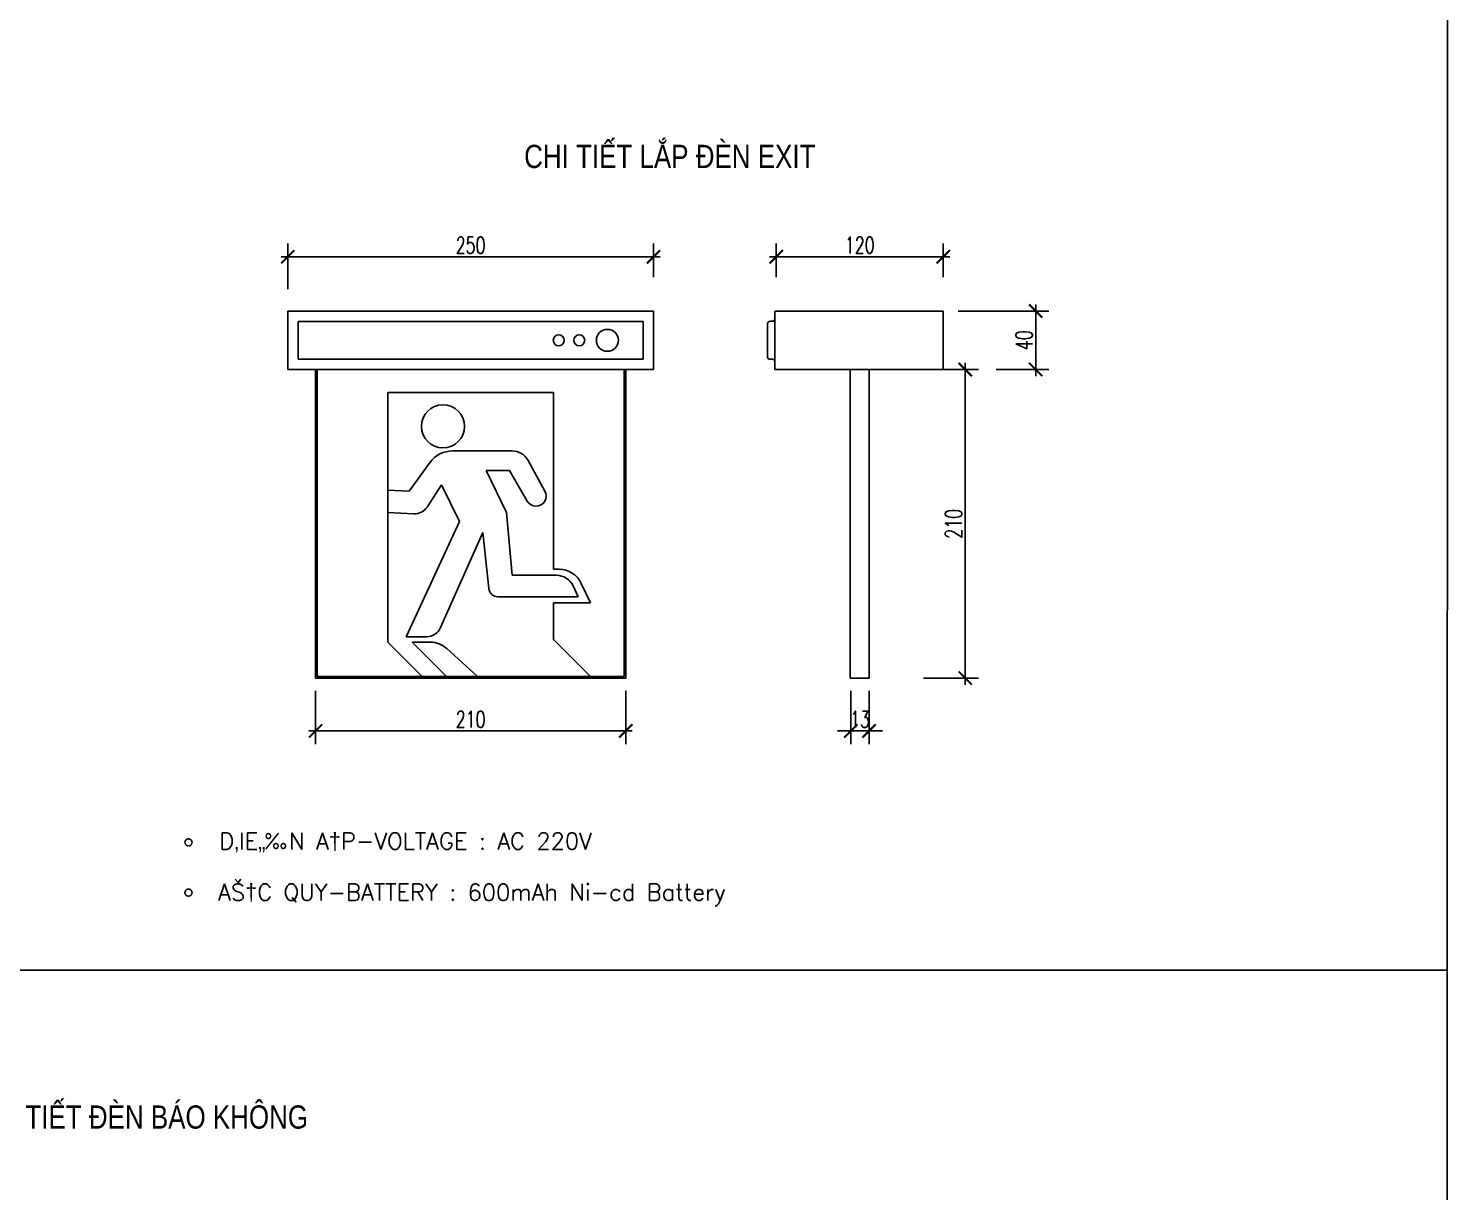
# Model space of a CAD drawing. Extents: x -5343388 to 7033982, y -486386 to 188356.
# Drawn here: x 414256 to 435646, y 20993 to 38529 of the extents above; entities that cross this region are included whole.
import ezdxf
from ezdxf.enums import TextEntityAlignment as Align

# ---------------------------------------------------------------- set-up
doc = ezdxf.new("R2010")
doc.units = 0
doc.header["$MEASUREMENT"] = 0
doc.linetypes.add('AWIRE', pattern=[7.2, 4.5, -0.9, 0.9, -0.9])
doc.linetypes.add('CENTER2', pattern=[1.125, 0.75, -0.125, 0.125, -0.125])
for name, color, linetype in [('2', 2, 'Continuous'), ('3', 3, 'CENTER2'), ('4', 1, 'Continuous'), ('JATAM', 3, 'Continuous')]:
    doc.layers.add(name, color=color, linetype=linetype)
doc.styles.add('RMS', font='romans.shx', dxfattribs={"width": 0.7, "bigfont": 'vns.shx'})
doc.styles.add('ROMANS1', font='ROMANS1.shx')
doc.styles.add('TEXT1', font='', dxfattribs={"width": 0.85, "height": 200})
doc.styles.get('TEXT1').set_extended_font_data('.VnArialH')
doc.dimstyles.new('1-10', dxfattribs={"dimtxt": 500, "dimasz": 200, "dimexe": 200, "dimexo": 0, "dimgap": 150, "dimtad": 1, "dimdec": 0, "dimzin": 12, "dimdsep": 46, "dimtxsty": 'RMS', "dimblk1": 'ARCHTICK', "dimblk2": 'ARCHTICK', "dimsah": 1, "dimcen": 0.09, "dimdle": 100, "dimclrd": 1, "dimclre": 1, "dimclrt": 7, "dimadec": 0, "dimazin": 0, "dimtfac": 1, "dimtdec": 0, "dimtix": 1, "dimtmove": 2, "dimatfit": 3, "dimldrblk": 'ARCHTICK', "dimfxl": 1, "dimtvp": 0.249377, "dimtolj": 1, "dimtzin": 12, "dimarcsym": 0})

# ---------------------------------------------------------------- blocks, each defined once
blk = doc.blocks.new('_ArchTick')
at = {"color": 0, "linetype": 'ByBlock', "const_width": 0.15}
blk.add_lwpolyline([(-0.5, -0.5), (0.5, 0.5)], dxfattribs=at)
blk = doc.blocks.new('*D132')
at = {"layer": '3', "color": 1, "linetype": 'ByBlock', "lineweight": -2, "transparency": 16777216}
for p, q in [((418584, 28540), (418584, 27738)), ((423258, 28540), (423258, 27738)), ((418484, 27938), (423358, 27938))]:
    blk.add_line(p, q, dxfattribs=at)
at = {"layer": 'DEFPOINTS', "color": 0, "linetype": 'ByBlock', "transparency": 16777216}
for p in [(418584, 28540), (423258, 28540), (423258, 27938)]:
    blk.add_point(p, dxfattribs=at)
at = {"layer": '3', "color": 1, "linetype": 'ByBlock', "lineweight": -2, "transparency": 16777216, "xscale": 200, "yscale": 200, "zscale": 200, "rotation": 180}
blk.add_blockref('_ArchTick', (418584, 27938), dxfattribs=at)
at = {"layer": '3', "color": 1, "linetype": 'ByBlock', "lineweight": -2, "transparency": 16777216, "xscale": 200, "yscale": 200, "zscale": 200}
blk.add_blockref('_ArchTick', (423258, 27938), dxfattribs=at)
at = {"layer": '3', "color": 7, "linetype": 'ByBlock', "transparency": 16777216, "insert": (420921, 28113), "char_height": 250, "attachment_point": 5, "style": 'RMS'}
blk.add_mtext('\\A1;210', dxfattribs=at)
blk = doc.blocks.new('*D133')
at = {"layer": '3', "color": 1, "linetype": 'ByBlock', "lineweight": -2, "transparency": 16777216}
for p, q in [((418065, 35085), (423777, 35085)), ((418165, 34595), (418165, 35285)), ((423677, 34776), (423677, 35285))]:
    blk.add_line(p, q, dxfattribs=at)
at = {"layer": 'DEFPOINTS', "color": 0, "linetype": 'ByBlock', "transparency": 16777216}
for p in [(423677, 35085), (423677, 34776), (418165, 34595)]:
    blk.add_point(p, dxfattribs=at)
at = {"layer": '3', "color": 1, "linetype": 'ByBlock', "lineweight": -2, "transparency": 16777216, "xscale": 200, "yscale": 200, "zscale": 200, "rotation": 180}
blk.add_blockref('_ArchTick', (418165, 35085), dxfattribs=at)
at = {"layer": '3', "color": 1, "linetype": 'ByBlock', "lineweight": -2, "transparency": 16777216, "xscale": 200, "yscale": 200, "zscale": 200}
blk.add_blockref('_ArchTick', (423677, 35085), dxfattribs=at)
at = {"layer": '3', "color": 7, "linetype": 'ByBlock', "transparency": 16777216, "insert": (420921, 35260), "char_height": 250, "attachment_point": 5, "style": 'RMS'}
blk.add_mtext('\\A1;250', dxfattribs=at)
blk = doc.blocks.new('*D134')
at = {"layer": '3', "color": 1, "linetype": 'ByBlock', "lineweight": -2, "transparency": 16777216}
for p, q in [((426651, 28540), (426651, 27738)), ((426926, 28540), (426926, 27738)), ((426651, 27938), (426451, 27938)), ((426651, 27938), (426926, 27938)), ((426926, 27938), (427126, 27938))]:
    blk.add_line(p, q, dxfattribs=at)
at = {"layer": 'DEFPOINTS', "color": 0, "linetype": 'ByBlock', "transparency": 16777216}
for p in [(426651, 28540), (426926, 28540), (426926, 27938)]:
    blk.add_point(p, dxfattribs=at)
at = {"layer": '3', "color": 1, "linetype": 'ByBlock', "lineweight": -2, "transparency": 16777216, "xscale": 200, "yscale": 200, "zscale": 200}
blk.add_blockref('_ArchTick', (426651, 27938), dxfattribs=at)
at = {"layer": '3', "color": 1, "linetype": 'ByBlock', "lineweight": -2, "transparency": 16777216, "xscale": 200, "yscale": 200, "zscale": 200, "rotation": 180}
blk.add_blockref('_ArchTick', (426926, 27938), dxfattribs=at)
at = {"layer": '3', "color": 7, "linetype": 'ByBlock', "transparency": 16777216, "insert": (426789, 28113), "char_height": 250, "attachment_point": 5, "style": 'RMS'}
blk.add_mtext('\\A1;13', dxfattribs=at)
blk = doc.blocks.new('*D135')
at = {"layer": '3', "color": 1, "linetype": 'ByBlock', "lineweight": -2, "transparency": 16777216}
for p, q in [((425426, 35086), (428144, 35086)), ((425526, 34777), (425526, 35286)), ((428044, 34777), (428044, 35286))]:
    blk.add_line(p, q, dxfattribs=at)
at = {"layer": 'DEFPOINTS', "color": 0, "linetype": 'ByBlock', "transparency": 16777216}
for p in [(428044, 35086), (425526, 34777), (428044, 34777)]:
    blk.add_point(p, dxfattribs=at)
at = {"layer": '3', "color": 1, "linetype": 'ByBlock', "lineweight": -2, "transparency": 16777216, "xscale": 200, "yscale": 200, "zscale": 200, "rotation": 180}
blk.add_blockref('_ArchTick', (425526, 35086), dxfattribs=at)
at = {"layer": '3', "color": 1, "linetype": 'ByBlock', "lineweight": -2, "transparency": 16777216, "xscale": 200, "yscale": 200, "zscale": 200}
blk.add_blockref('_ArchTick', (428044, 35086), dxfattribs=at)
at = {"layer": '3', "color": 7, "linetype": 'ByBlock', "transparency": 16777216, "insert": (426785, 35261), "char_height": 250, "attachment_point": 5, "style": 'RMS'}
blk.add_mtext('\\A1;120', dxfattribs=at)
blk = doc.blocks.new('*D136')
at = {"layer": '3', "color": 1, "linetype": 'ByBlock', "lineweight": -2, "transparency": 16777216}
for p, q in [((428841, 34268), (429637, 34268)), ((429437, 34368), (429437, 33286)), ((428841, 33386), (429637, 33386))]:
    blk.add_line(p, q, dxfattribs=at)
at = {"layer": 'DEFPOINTS', "color": 0, "linetype": 'ByBlock', "transparency": 16777216}
for p in [(428841, 34268), (428841, 33386), (429437, 33386)]:
    blk.add_point(p, dxfattribs=at)
at = {"layer": '3', "color": 1, "linetype": 'ByBlock', "lineweight": -2, "transparency": 16777216, "xscale": 200, "yscale": 200, "zscale": 200}
for p, rotation in [((429437, 34268), 90), ((429437, 33386), 270)]:
    blk.add_blockref('_ArchTick', p, dxfattribs=dict(at, rotation=rotation))
at = {"layer": '3', "color": 7, "linetype": 'ByBlock', "transparency": 16777216, "insert": (429262, 33827), "char_height": 250, "attachment_point": 5, "rotation": 90, "style": 'RMS'}
blk.add_mtext('\\A1;40', dxfattribs=at)
blk = doc.blocks.new('*D137')
at = {"layer": '3', "color": 1, "linetype": 'ByBlock', "lineweight": -2, "transparency": 16777216}
for p, q in [((427778, 33386), (428575, 33386)), ((428375, 33486), (428375, 28634)), ((427745, 28734), (428575, 28734))]:
    blk.add_line(p, q, dxfattribs=at)
at = {"layer": 'DEFPOINTS', "color": 0, "linetype": 'ByBlock', "transparency": 16777216}
for p in [(427778, 33386), (427745, 28734), (428375, 28734)]:
    blk.add_point(p, dxfattribs=at)
at = {"layer": '3', "color": 1, "linetype": 'ByBlock', "lineweight": -2, "transparency": 16777216, "xscale": 200, "yscale": 200, "zscale": 200}
for p, rotation in [((428375, 33386), 90), ((428375, 28734), 270)]:
    blk.add_blockref('_ArchTick', p, dxfattribs=dict(at, rotation=rotation))
at = {"layer": '3', "color": 7, "linetype": 'ByBlock', "transparency": 16777216, "insert": (428200, 31060), "char_height": 250, "attachment_point": 5, "rotation": 90, "style": 'RMS'}
blk.add_mtext('\\A1;210', dxfattribs=at)

msp = doc.modelspace()

# ---------------------------------------------------------------- linework, layer by layer
at = {"color": 2}
for p, q in [((418165.49404, 34266.76712, 486.42054), (423676.95725, 34266.76712, 486.42054)), ((418165.49404, 34266.76712, 486.42054), (418165.49404, 33385.90596, 486.42054)), ((418260.29121, 34266.76712, 486.42054), (422453.41242, 34266.76712, 486.42054)), ((422453.41242, 34266.76712, 486.42054), (423582.16009, 34266.76712, 486.42054)), ((423676.95725, 34266.76712, 486.42054), (423676.95725, 33385.90596, 486.42054)), ((425504.38213, 34267.74007, 486.42054), (425614.61139, 34267.74007, 486.42054)), ((425504.38213, 34267.74007, 486.42054), (425614.61139, 34267.74007, 486.42054)), ((425504.38213, 34267.74007, 486.42054), (425504.38213, 33385.90596, 486.42054)), ((425504.38213, 34267.74007, 486.42054), (425504.38213, 33385.90596, 486.42054)), ((425526.42798, 34267.74007, 486.42054), (428044.06437, 34267.74007, 486.42054)), ((425614.61139, 34267.74007, 486.42054), (428022.01852, 34267.74007, 486.42054)), ((428044.06437, 34267.74007, 486.42054), (425879.16162, 34267.74007, 486.42054)), ((427488.50888, 34267.74007, 486.42054), (425879.16162, 34267.74007, 486.42054)), ((428044.06437, 33385.90596, 486.42054), (428044.06437, 34267.74007, 486.42054)), ((418319.81501, 34112.44615, 486.42054), (423522.63628, 34112.44615, 486.42054)), ((418319.81501, 34112.44615, 486.42054), (418319.81501, 33540.22693, 486.42054)), ((423522.63628, 33540.22693, 486.42054), (423522.63628, 34112.44615, 486.42054)), ((425394.15286, 34069.3274, 486.42054), (425394.15286, 33584.31864, 486.42054)), ((425438.24457, 34113.4191, 486.42054), (425471.31335, 34113.4191, 486.42054)), ((418165.49404, 33385.90596, 486.42054), (423676.95725, 33385.90596, 486.42054)), ((418242.65452, 33385.90596, 486.42054), (423599.79677, 33385.90596, 486.42054)), ((418260.29121, 33385.90596, 486.42054), (422453.41242, 33385.90596, 486.42054)), ((418260.29121, 33385.90596, 486.42054), (422453.41242, 33385.90596, 486.42054)), ((418319.81501, 33540.22693, 486.42054), (423522.63628, 33540.22693, 486.42054)), ((418584.36524, 33385.90596, 486.42054), (418584.36524, 28734.23101, 486.42054)), ((418606.4111, 33385.90596, 486.42054), (418606.4111, 28756.27686, 486.42054)), ((423236.0402, 33385.90596, 486.42054), (423236.0402, 28756.27686, 486.42054)), ((423258.08605, 33385.90596, 486.42054), (423258.08605, 28734.23101, 486.42054)), ((425438.24457, 33540.22693, 486.42054), (425471.31335, 33540.22693, 486.42054)), ((425504.38213, 33385.90596, 486.42054), (426617.69769, 33385.90596, 486.42054)), ((425515.40505, 33385.90596, 486.42054), (426634.23208, 33385.90596, 486.42054)), ((425515.40505, 33385.90596, 486.42054), (426595.65184, 33385.90596, 486.42054)), ((426639.74355, 33385.90596, 486.42054), (426634.23208, 33385.90596, 486.42054)), ((426639.74355, 28734.23101, 486.42054), (426639.74355, 33385.90596, 486.42054)), ((426639.74355, 33385.90596, 486.42054), (426926.33963, 33385.90596, 486.42054)), ((426926.33963, 28734.23101, 486.42054), (426926.33963, 33385.90596, 486.42054)), ((426931.8511, 33385.90596, 486.42054), (426926.33963, 33385.90596, 486.42054)), ((426931.8511, 33385.90596, 486.42054), (427702.35366, 33385.90596, 486.42054)), ((426959.40841, 33385.90596, 486.42054), (428044.06437, 33385.90596, 486.42054)), ((419671.22579, 33038.68378, 486.42054), (419671.22579, 31569.82813, 486.42054)), ((419671.22579, 33038.68378, 486.42054), (422171.2255, 33038.68378, 486.42054)), ((422171.2255, 33038.68378, 486.42054), (422171.2255, 30376.64705, 486.42054)), ((420648.03951, 32159.05425, 486.42054), (421544.24856, 32159.05425, 486.42054)), ((419995.29983, 31552.84412, 486.42054), (420310.94913, 31987.29812, 486.42054)), ((421787.47881, 32015.43881, 486.42054), (422041.80539, 31554.35614, 486.42054)), ((421152.7071, 31865.84441, 486.42054), (421505.73763, 31865.84441, 486.42054)), ((421152.7071, 31865.84441, 486.42054), (421463.60529, 31228.40866, 486.42054)), ((421505.73763, 31865.84441, 486.42054), (421773.02939, 31402.8815, 486.42054)), ((419671.22579, 31569.82813, 486.42054), (419671.22579, 29277.11013, 486.42054)), ((419995.29983, 31552.84412, 486.42054), (419671.22579, 31569.82813, 486.42054)), ((420482.64545, 31649.79505, 486.42054), (420263.58073, 31312.46496, 486.42054)), ((420482.64545, 31649.79505, 486.42054), (420753.60797, 31094.23956, 486.42054)), ((420067.15074, 31212.37888, 486.42054), (419671.22579, 31233.12843, 486.42054)), ((420753.60797, 31094.23956, 486.42054), (419947.57281, 29358.12864, 486.42054)), ((421546.22558, 30284.05446, 486.42054), (421463.60529, 31228.40866, 486.42054)), ((420468.79222, 29495.45811, 486.42054), (421106.41081, 30927.57291, 486.42054)), ((421195.03696, 30084.35146, 486.42054), (421106.41081, 30927.57291, 486.42054)), ((422171.2255, 30376.64705, 486.42054), (422253.35761, 30376.64705, 486.42054)), ((422213.51369, 30284.05446, 486.42054), (421546.22558, 30284.05446, 486.42054)), ((422589.02712, 30162.80198, 486.42054), (422726.781, 29867.38784, 486.42054)), ((421333.16498, 29959.98043, 486.42054), (422541.59583, 29959.98043, 486.42054)), ((422465.26582, 30123.67067, 486.42054), (422541.59583, 29959.98043, 486.42054)), ((422171.2255, 29867.38784, 486.42054), (422171.2255, 29314.79546, 486.42054)), ((422171.2255, 29867.38784, 486.42054), (422726.781, 29867.38784, 486.42054)), ((419947.57281, 29358.12864, 486.42054), (420257.32339, 29358.12864, 486.42054)), ((422726.781, 28756.27686, 486.42054), (422171.2255, 29314.79546, 486.42054)), ((420189.29588, 28756.27686, 486.42054), (419671.22579, 29277.11013, 486.42054)), ((420041.59612, 29277.11013, 486.42054), (420310.69892, 29277.11013, 486.42054)), ((420559.66621, 28756.27686, 486.42054), (420041.59612, 29277.11013, 486.42054)), ((421022.62912, 28756.27686, 486.42054), (420561.06137, 29179.67354, 486.42054)), ((418584.36524, 28734.23101, 486.42054), (423258.08605, 28734.23101, 486.42054)), ((418606.4111, 28756.27686, 486.42054), (423236.0402, 28756.27686, 486.42054)), ((420559.66621, 28756.27686, 486.42054), (421022.62912, 28756.27686, 486.42054)), ((426926.33963, 28734.23101, 486.42054), (426639.74355, 28734.23101, 486.42054)), ((426650.76647, 28734.23101, 486.42054), (426915.31671, 28734.23101, 486.42054))]:
    msp.add_line(p, q, dxfattribs=at)
at = {"color": 1}
msp.add_line((428269.56036, 34267.74007, 486.42054), (428761.74105, 34267.74007, 486.42054), dxfattribs=at)
at = {"color": 1, "linetype": 'ByBlock'}
for p, q in [((428280.58329, 34267.74007, 486.42054), (428861.45967, 34267.74007, 486.42054)), ((418584.36524, 28479.59628, 486.42054), (418584.36524, 28265.57275, 486.42054)), ((423257.65386, 28285.00423, 486.42054), (423257.65386, 28070.9807, 486.42054))]:
    msp.add_line(p, q, dxfattribs=at)
at = {"color": 2}
for centre, radius in [((422249.48828, 33826.33654, 486.42054), 82.67195), ((422558.13022, 33826.33654, 486.42054), 82.67195), ((422982.51289, 33826.33654, 486.42054), 165.3439), ((420504.55903, 32529.42458, 486.42054), 324.07404)]:
    msp.add_circle(centre, radius, dxfattribs=at)
for centre, radius, start, end in [((425438.24457, 34069.3274, 486.42054), 44.09171, 90, 180), ((425471.31335, 34146.48788, 486.42054), 33.06878, 270, 0), ((425438.24457, 33584.31864, 486.42054), 44.09171, 180, 270), ((425471.31335, 33507.15815, 486.42054), 33.06878, 0, 90), ((420648.03951, 31742.38763, 486.42054), 416.66662, 90, 143.999999994), ((421544.24856, 31881.2765, 486.42054), 277.77775, 28.880497789, 90), ((421906.67747, 31479.82152, 486.42054), 154.32097, 207.853133864, 28.880497789), ((420078.68865, 31432.53528, 486.42054), 220.45853, 267.000000006, 326.999999989), ((422253.35761, 30006.27672, 486.42054), 370.37033, 25.000000013, 90), ((422213.51369, 30006.27672, 486.42054), 277.77775, 25.000000013, 90), ((421333.16498, 30098.8693, 486.42054), 138.88887, 186, 270), ((420257.32339, 29589.6101, 486.42054), 231.48146, 270, 336.000000001), ((420310.69892, 28906.73981, 486.42054), 370.37033, 47.469801729, 90)]:
    msp.add_arc(centre, radius, start, end, dxfattribs=at)
at = {"layer": '2', "color": 3}
for p, q in [((435634.45679, -22744.16875, 465.49164), (435645.56227, 56064.21636, 465.49164)), ((393952.50815, 24329.60809, 465.49164), (435640.9624, 24329.60809, 465.49164))]:
    msp.add_line(p, q, dxfattribs=at)
at = {"layer": '3', "linetype": 'AWIRE'}
for centre in [(416668.84435, 26257.52057, 462.98018), (416668.84435, 25500.34092, 462.98018)]:
    msp.add_circle(centre, 53.17687, dxfattribs=at)
at = {"layer": '4', "color": 2}
msp.add_line((425625.63432, 34267.74007, 486.42054), (425504.38213, 34267.74007, 486.42054), dxfattribs=at)

# ---------------------------------------------------------------- texts
at = {"layer": '2', "color": 6, "style": 'TEXT1', "width": 0.8}
for s, p in [('CHI TIÕT L¾P §ÌN EXIT', (421728.07265, 36423.57199, 423.17422)), ('CHI TIÕT §ÌN B¸O KH¤NG', (413428.89703, 21942.70815))]:
    msp.add_text(s, height=350, dxfattribs=at).set_placement(p)
at = {"layer": 'JATAM', "color": 2, "style": 'ROMANS1'}
for s, p in [('D‚IE„‰N A†P-VOLTAGE : AC 220V', (417132.59297, 26277.55561, 462.98018)), ('AŠ†C QUY-BATTERY : 600mAh Ni-cd Battery', (417115.60774, 25506.48495, 462.98018))]:
    msp.add_text(s, height=250, dxfattribs=at).set_placement(p, align=Align.MIDDLE_LEFT)

# ---------------------------------------------------------------- dimensions: what is measured, and where the dimension line sits
at = {"layer": '3', "color": 4, "linetype": 'ByBlock'}
for base, p1, p2, text, picture, middle in [((423676.95725, 35085.19174, 486.42054), (418165.49404, 34594.90507, 486.42054), (423676.95725, 34775.97943, 486.42054), '250', '*D133', (420921.22565, 35260.19174, 486.42054)), ((428044.06437, 35086.1647, 486.42054), (425526.42798, 34776.95239, 486.42054), (428044.06437, 34776.95239, 486.42054), '120', '*D135', (426785.24618, 35261.1647, 486.42054)), ((423258.08605, 27937.81642, 486.42054), (418584.36524, 28539.63896, 486.42054), (423258.08605, 28539.63896, 486.42054), '210', '*D132', (420921.22565, 28112.81642, 486.42054)), ((426926.33963, 27937.81642, 486.42054), (426650.76647, 28539.63896, 486.42054), (426926.33963, 28539.63896, 486.42054), '13', '*D134', (426788.55305, 28112.81642, 486.42054))]:
    dim = msp.add_linear_dim(base=base, p1=p1, p2=p2, text=text, dimstyle='1-10', override={"dimtxt": 250, "dimgap": 50}, dxfattribs=at)
    dim.commit()
    dim.dimension.update_dxf_attribs({"geometry": picture, "text_midpoint": middle})
for base, p1, p2, text, picture, middle in [((429437.489, 33385.90596, 486.42054), (428840.77669, 34267.74007, 486.42054), (428840.77669, 33385.90596, 486.42054), '40', '*D136', (429262.489, 33826.82302, 486.42054)), ((428374.87889, 28734.23101, 486.42054), (427778.16658, 33385.90596, 486.42054), (427745.0978, 28734.23101, 486.42054), '210', '*D137', (428199.87889, 31060.06848, 486.42054))]:
    dim = msp.add_linear_dim(base=base, p1=p1, p2=p2, angle=270, text=text, dimstyle='1-10', override={"dimtxt": 250, "dimgap": 50}, dxfattribs=at)
    dim.commit()
    dim.dimension.update_dxf_attribs({"geometry": picture, "text_midpoint": middle})

doc.saveas('drawing.dxf')
